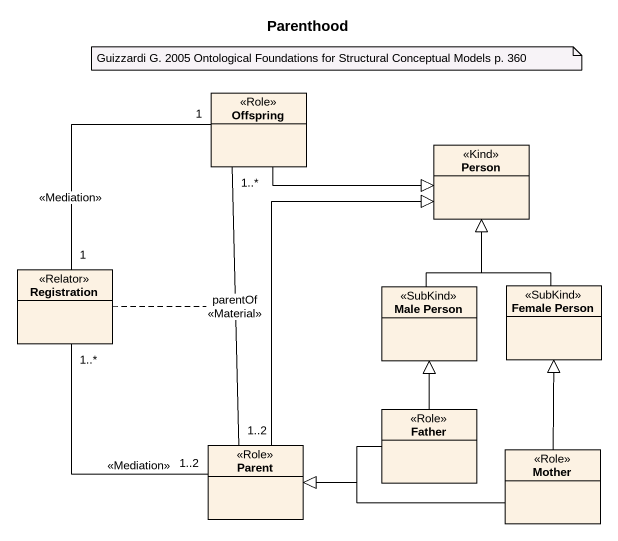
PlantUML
@startuml
title Parenthood
hide circle
hide empty members
class Offspring <<Role>>
class "Person" as Person_ <<Kind>>
class Registration <<Relator>>
class "Male Person" as Male_Person <<SubKind>>
class "Female Person" as Female_Person <<SubKind>>
class Father <<Role>>
class Parent <<Role>>
class Mother <<Role>>
Offspring -right-|> Person_
Offspring "1..*" -- "1..2" Parent : parentOf\n<<Material>>
(Offspring, Parent) .. Registration
Registration "1" -up- "1" Offspring : <<Mediation>>
Registration "1..*" -- "1..2" Parent : <<Mediation>>
Male_Person -up-|> Person_
Female_Person -up-|> Person_
Father -up-|> Male_Person
Father -left-|> Parent
Parent -up-|> Person_
Mother -up-|> Female_Person
Mother -left-|> Parent
note as N1
  Guizzardi G. 2005 Ontological Foundations for Structural Conceptual Models p. 360
end note
@enduml
